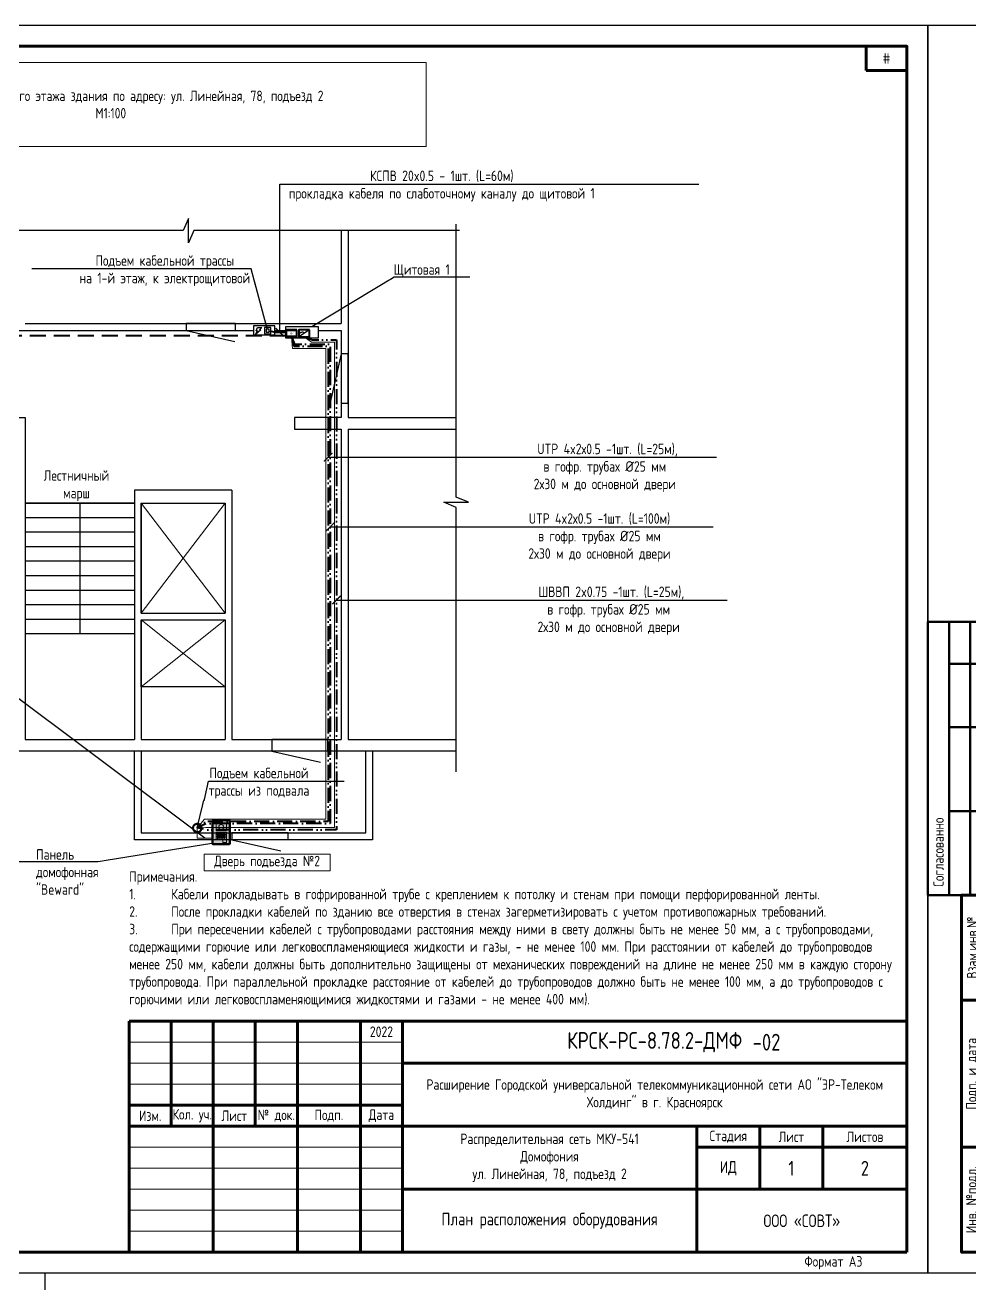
# Model space of a CAD drawing. Header units: millimetres. Extents: x -1818 to 2939, y -1518 to -220.
# Drawn here: x 834.5 to 1059.2, y -519.4 to -219.9 of the extents above; entities that cross this region are included whole.
import ezdxf
from ezdxf import colors
from ezdxf.entities.mleader import LeaderData, LeaderLine
from ezdxf.math import Vec2, Vec3

# ---------------------------------------------------------------- set-up
doc = ezdxf.new("R2010")
doc.units = ezdxf.units.MM
for name, pattern in [('ACAD_ISO10W100', [18, 12, -3, 0, -3]), ('ACAD_ISO12W100', [21, 12, -3, 0, -3, 0, -3]), ('DASHED', [7, 5, -2, 0]), ('штриховая', [19.05, 12.7, -6.35])]:
    doc.linetypes.add(name, pattern=pattern)
for name, color, linetype, lineweight in [('(034) Оформление_0', 7, 'Continuous', 9), ('ВОЛС проектир.', 5, 'DASHED', 50), ('Домофония схемы', 7, 'Continuous', 40), ('Оборудование проектир.', 7, 'Continuous', 50)]:
    doc.layers.add(name, color=color, linetype=linetype, lineweight=lineweight)
for name, color, linetype in [('_', 7, 'Continuous'), ('ВДРС', 7, 'Continuous'), ('Выноски и подписи', 7, 'Continuous'), ('Дополнительные схемы', 7, 'Continuous'), ('Планы', 7, 'Continuous')]:
    doc.layers.add(name, color=color, linetype=linetype)
doc.layers.add('ВЭ', color=7, linetype='Continuous', plot=False)
doc.styles.get("Standard").update_dxf_attribs({"font": ''})
doc.styles.add('ИЗОКУПЕР', font='isocpeur.ttf')
doc.styles.get('Standard').set_extended_font_data('GOST type A')
doc.linetypes.add('Гофра Металлорукав ПНД-труба', pattern='A,0.25,-0.1,[133,ltypeshp.shx,S=0.1,R=0,X=-0.1,Y=0],-0.1,1', length=1.45)

# ---------------------------------------------------------------- blocks, each defined once
blk = doc.blocks.new('*T277')
at = {"layer": '(034) Оформление_0', "lineweight": 60, "transparency": 16777216}
for p, q in [((0, 0), (185, 0)), ((0, 0), (0, -55)), ((10, 0), (10, -25)), ((20, 0), (20, -55)), ((30, 0), (30, -25)), ((40, 0), (40, -55)), ((55, 0), (55, -55)), ((65, 0), (65, -55)), ((185, 0), (185, -55)), ((65, -10), (185, -10)), ((0, -20), (65, -20)), ((0, -25), (185, -25)), ((135, -25), (135, -55)), ((150, -25), (150, -40)), ((165, -25), (165, -40)), ((135, -30), (185, -30)), ((65, -40), (185, -40)), ((0, -55), (185, -55))]:
    blk.add_line(p, q, dxfattribs=at)
at = {"layer": '(034) Оформление_0', "transparency": 16777216}
for p, q in [((0, -5), (65, -5)), ((0, -10), (65, -10)), ((0, -15), (65, -15)), ((0, -30), (65, -30)), ((0, -35), (65, -35)), ((0, -40), (65, -40)), ((0, -45), (65, -45)), ((0, -50), (65, -50))]:
    blk.add_line(p, q, dxfattribs=at)
at = {"layer": '(034) Оформление_0', "color": 0, "lineweight": 60, "transparency": 16777216, "attachment_point": 5}
for s, insert, char_height, width in [('2022', (60, -2.5), 2.5, 10), ('{\\fGOST type A|b0|i0|c0;КРСК-РС-8.78.2-ДМФ', (125, -5), 4, 120), ('{\\fGOST type A|b0|i0|c0;Расширение Городской универсальной телекоммуникационной сети АО "ЭР-Телеком Холдинг" в г. Красноярск', (125, -17.5), 2.5, 120), ('Кол. уч.', (15, -22.5), 2.5, 10), ('Изм.', (5, -22.5), 2.5, 10), ('Лист', (25, -22.5), 2.5, 10), ('№ док.', (35, -22.5), 2.5, 10), ('Подп.', (47.5, -22.5), 2.5, 15), ('Дата', (60, -22.5), 2.5, 10), ('{\\fGOST type A|b0|i0|c0;Распределительная сеть МКУ-541^JДомофония^Jул. Линейная, 78, подъезд 2', (100, -32.5), 2.5, 70), ('Стадия', (142.5, -27.5), 2.5, 15), ('Лист', (157.5, -27.5), 2.5, 15), ('Листов', (175, -27.5), 2.5, 20), ('ИД', (142.5, -35), 2.822, 15), ('1', (157.5, -35), 3.5, 15), ('{\\fGOST type A|b0|i0|c0;ООО «СОВТ»', (160, -47.5), 3, 50)]:
    blk.add_mtext(s, dxfattribs=dict(at, insert=insert, char_height=char_height, width=width))
blk = doc.blocks.new('*U276')
blk.add_blockref('*T277', (-185, 55))
blk = doc.blocks.new('*T236')
at = {"lineweight": 60, "transparency": 16777216}
for p, q in [((0, 0), (9.69, 0)), ((0, 0), (0, -5.814)), ((9.69, 0), (9.69, -5.814)), ((0, -5.814), (9.69, -5.814))]:
    blk.add_line(p, q, dxfattribs=at)
at = {"color": 0, "transparency": 16777216, "insert": (4.845, -2.907), "char_height": 2.5, "width": 9.69, "attachment_point": 5}
blk.add_mtext('#', dxfattribs=at)
blk = doc.blocks.new('*U234')
at = {"layer": '(034) Оформление_0'}
blk.add_lwpolyline([(420, 297), (0, 297), (0, 0), (420, 0)], close=True, dxfattribs=at)
at = {"layer": '(034) Оформление_0', "lineweight": 60}
blk.add_lwpolyline([(415, 5), (415, 292), (20, 292), (20, 5)], close=True, dxfattribs=at)
for name, p in [('*T236', (405.31, 292)), ('*U276', (415, 5))]:
    blk.add_blockref(name, p)
at = {"insert": (397.5, 2.5), "char_height": 2.5, "width": 35, "attachment_point": 5}
blk.add_mtext('Формат А3', dxfattribs=at)
blk = doc.blocks.new('*T250')
at = {"layer": '(034) Оформление_0', "color": 0, "lineweight": 50, "transparency": 16777216}
for p, q in [((0, 0), (0, 65)), ((0, 65), (20, 65)), ((5, 0), (5, 65)), ((10, 0), (10, 65)), ((15, 0), (15, 65)), ((20, 0), (20, 65)), ((5, 55), (20, 55)), ((5, 40), (20, 40)), ((5, 20), (20, 20)), ((0, 0), (20, 0))]:
    blk.add_line(p, q, dxfattribs=at)
at = {"layer": '(034) Оформление_0', "color": 0, "transparency": 16777216, "insert": (2.5, 2), "char_height": 2.5, "width": 61, "attachment_point": 4, "rotation": 90}
blk.add_mtext('Согласованно', dxfattribs=at)
blk = doc.blocks.new('*U249')
at = {"layer": '(034) Оформление_0', "lineweight": 60}
for p, q in [((20, 65), (8, 65)), ((20, 30), (8, 30))]:
    blk.add_line(p, q, dxfattribs=at)
at = {"layer": '(034) Оформление_0'}
blk.add_lwpolyline([(420, 297), (0, 297), (0, 0), (420, 0)], close=True, dxfattribs=at)
at = {"layer": '(034) Оформление_0', "lineweight": 60}
blk.add_lwpolyline([(20, 90), (8, 90), (8, 5), (20, 5)], close=True, dxfattribs=at)
blk.add_blockref('*T250', (0, 90))
at = {"layer": '(034) Оформление_0', "char_height": 2.5, "attachment_point": 5, "rotation": 90}
for s, insert in [('Взам.инв.№', (10.5, 77.5)), ('Подп. и дата', (10.5, 47.5)), ('Инв. №подл.', (10.5, 17.5))]:
    blk.add_mtext(s, dxfattribs=dict(at, insert=insert))
blk = doc.blocks.new('*T264')
at = {"layer": 'Defpoints', "color": 8, "linetype": 'ByBlock', "lineweight": 0, "transparency": 16777216}
for p, q in [((0, 0), (150, 0)), ((0, 0), (0, -20)), ((150, 0), (150, -20)), ((0, -20), (150, -20))]:
    blk.add_line(p, q, dxfattribs=at)
at = {"color": 0, "transparency": 16777216, "insert": (75, -10), "char_height": 2.46944, "width": 150, "attachment_point": 5}
blk.add_mtext('{\\fGOST type A|b0|i0|c0;Фрагмент плана первого этажа здания по адресу: ул. Линейная, 78, подъезд 2^JМ1:100', dxfattribs=at)
blk = doc.blocks.new('*T265')
at = {"layer": 'Defpoints', "color": 8, "linetype": 'ByBlock', "lineweight": 0, "transparency": 16777216}
for p, q in [((0, 0), (30, 0)), ((0, 0), (0, -4)), ((30, 0), (30, -4)), ((0, -4), (30, -4))]:
    blk.add_line(p, q, dxfattribs=at)
at = {"color": 0, "transparency": 16777216, "insert": (15, -2), "char_height": 2.4694, "width": 30, "attachment_point": 5}
blk.add_mtext('{\\fGOST type A|b0|i0|c0;Дверь подъезда №2', dxfattribs=at)
blk = doc.blocks.new('*T217')
at = {"layer": '(034) Оформление_0', "lineweight": 60, "transparency": 16777216}
for p, q in [((0, 0), (185, 0)), ((0, 0), (0, -15)), ((7, 0), (7, -15)), ((17, 0), (17, -15)), ((40, 0), (40, -15)), ((55, 0), (55, -15)), ((65, 0), (65, -15)), ((175, 0), (175, -15)), ((185, 0), (185, -15)), ((175, -5), (185, -5)), ((0, -10), (65, -10)), ((0, -15), (185, -15))]:
    blk.add_line(p, q, dxfattribs=at)
at = {"layer": '(034) Оформление_0', "transparency": 16777216}
blk.add_line((0, -5), (65, -5), dxfattribs=at)
at = {"layer": '(034) Оформление_0', "color": 0, "lineweight": 60, "transparency": 16777216, "attachment_point": 5}
for s, insert, char_height, width in [('Лист', (180, -2.5), 2.5, 10), ('{\\fGOST type A|b0|i0|c0;КРСК-РС-8.78.2-ДМФ', (120, -7.5), 4, 110), ('Изм.', (3.5, -12.5), 2.5, 7), ('Лист', (12, -12.5), 2.5, 10), ('№ докум.', (28.5, -12.5), 2.5, 21), ('Подп.', (47.5, -12.5), 2.5, 15), ('Дата', (60, -12.5), 2.5, 10)]:
    blk.add_mtext(s, dxfattribs=dict(at, insert=insert, char_height=char_height, width=width))
blk = doc.blocks.new('*U216')
blk.add_blockref('*T217', (-185, 15))
blk = doc.blocks.new('*T219')
at = {"layer": '(034) Оформление_0', "color": 0, "lineweight": 60, "transparency": 16777216}
for p, q in [((0, 0), (0, 85)), ((0, 85), (12, 85)), ((5, 0), (5, 85)), ((12, 0), (12, 85)), ((0, 60), (12, 60)), ((0, 25), (12, 25)), ((0, 0), (12, 0))]:
    blk.add_line(p, q, dxfattribs=at)
at = {"layer": '(034) Оформление_0', "color": 0, "transparency": 16777216, "char_height": 2.5, "attachment_point": 5, "rotation": 90}
for s, insert, width in [('{\\C256;Взам.инв.№\\P}', (2.5, 72.5), 25), ('{\\C256;Подп. и дата\\P}', (2.5, 42.5), 35), ('{\\C256;Инв. №подл.\\P}', (2.5, 12.5), 25)]:
    blk.add_mtext(s, dxfattribs=dict(at, insert=insert, width=width))
blk = doc.blocks.new('*T220')
at = {"lineweight": 60, "transparency": 16777216}
for p, q in [((0, 0), (9.69, 0)), ((0, 0), (0, -5.814)), ((9.69, 0), (9.69, -5.814)), ((0, -5.814), (9.69, -5.814))]:
    blk.add_line(p, q, dxfattribs=at)
at = {"color": 0, "transparency": 16777216, "insert": (4.845, -2.907), "char_height": 2.5, "width": 9.69, "attachment_point": 5}
blk.add_mtext('#', dxfattribs=at)
blk = doc.blocks.new('*U218')
at = {"layer": '(034) Оформление_0'}
blk.add_lwpolyline([(210, 297), (0, 297), (0, 0), (210, 0)], close=True, dxfattribs=at)
at = {"layer": '(034) Оформление_0', "lineweight": 60}
blk.add_lwpolyline([(205, 5), (205, 292), (20, 292), (20, 5)], close=True, dxfattribs=at)
for name, p in [('*T220', (195.31, 292)), ('*T219', (8, 5)), ('*U216', (205, 5))]:
    blk.add_blockref(name, p)
at = {"insert": (187.5, 2.5), "char_height": 2.5, "width": 35, "attachment_point": 5}
blk.add_mtext('Формат А4', dxfattribs=at)
blk = doc.blocks.new('_None')
blk = doc.blocks.new('_ArchTick')
at = {"color": 0, "const_width": 0.15}
blk.add_lwpolyline([(-0.5, -0.5), (0.5, 0.5)], dxfattribs=at)
blk = doc.blocks.new('План_силовой.канал')
blk.add_lwpolyline([(-3.92, 1.24), (-2.29, 1.24), (-3.24, 0.27), (-2.62, 0.27), (-4.73, -1.5), (-4.04, -0.08), (-4.56, -0.08), (-3.92, 1.24)])
at = {"layer": 'ВДРС'}
for points in [[(1.22, 1.22), (-1.23, 1.22), (-1.23, -1.23), (1.22, -1.23)], [(0.61, 0.61), (-0.61, 0.61), (-0.61, -0.61), (0.61, -0.61)]]:
    blk.add_lwpolyline(points, close=True, dxfattribs=at)
blk = doc.blocks.new('Домофония_ККМ1')
at = {"layer": 'Домофония схемы', "linetype": 'Continuous', "ltscale": 5}
blk.add_lwpolyline([(13.7, 9.1), (0, 9.1), (0, 0), (13.7, 0)], close=True, dxfattribs=at)
at = {"layer": 'Дополнительные схемы', "linetype": 'Continuous', "ltscale": 5}
for p, q in [((13.7, 8.1), (0, 8.1)), ((13.7, 1), (0, 1))]:
    blk.add_line(p, q, dxfattribs=at)
at = {"layer": 'Выноски и подписи', "linetype": 'Continuous', "ltscale": 5, "insert": (4.7, 5.5), "char_height": 2, "attachment_point": 1}
blk.add_mtext('ККМ', dxfattribs=at)
at = {"layer": 'Выноски и подписи', "flags": 3}
for tag, p in [('БАЗОВАЯ_РАСЦЕНКА', (21.4, 0.7)), ('ID', (21.8, 4.5)), ('ЕД.ИЗМ', (21.2, -2.8)), ('КОЛИЧЕСТВО', (21.4, -6.4))]:
    blk.add_attdef(tag, p, '', height=2.5, dxfattribs=at)
blk = doc.blocks.new('Домофония_блок_12В1')
at = {"layer": 'Домофония схемы', "linetype": 'Continuous', "ltscale": 5}
blk.add_lwpolyline([(13.7, 9.1), (0, 9.1), (0, 0), (13.7, 0)], close=True, dxfattribs=at)
at = {"layer": 'Дополнительные схемы', "linetype": 'Continuous', "ltscale": 5}
blk.add_line((13.7, 9.1), (0, 0), dxfattribs=at)
for centre, radius, start, end in [((2.6, 7), 1.5, 201.9645, 318.3794), ((4.7, 4.9), 1.49, 25.7546, 131.4487)]:
    blk.add_arc(centre, radius, start, end, dxfattribs=at)
at = {"oblique": 15, "flags": 3}
for tag, p in [('ЕД.ИЗМ', (19.1, 0.1)), ('БАЗОВАЯ_РАСЦЕНКА', (19.3, 3.5)), ('ID', (19.7, 7)), ('КОЛИЧЕСТВО', (18.9, -3.3))]:
    blk.add_attdef(tag, p, '', height=2.5, dxfattribs=at)
at = {"layer": 'Выноски и подписи', "linetype": 'Continuous', "ltscale": 5, "insert": (9.6, 4.1), "char_height": 2.5, "width": 3.02, "attachment_point": 1, "style": 'ИЗОКУПЕР'}
blk.add_mtext('%%P', dxfattribs=at)
blk = doc.blocks.new('*U226')
h = blk.add_hatch(color=255)
h.dxf.hatch_style = 1
edge = h.paths.add_edge_path()
edge.add_line((0.21, 5.56), (3.91, 5.56))
edge.add_arc((3.91, 5.36), 0.206, 0, 90, ccw=False)
edge.add_line((4.12, 5.36), (4.12, 0))
edge.add_arc((3.91, 0), 0.206, -90, 0, ccw=False)
edge.add_line((3.91, -0.21), (0.21, -0.21))
edge.add_arc((0.21, 0), 0.206, 180, 270, ccw=False)
edge.add_line((0, 0), (0, 5.36))
edge.add_arc((0.21, 5.36), 0.206, 90, 180, ccw=False)
h = blk.add_hatch(color=255)
h.dxf.hatch_style = 1
edge = h.paths.add_edge_path()
edge.add_line((0.21, 5.56), (3.91, 5.56))
edge.add_arc((3.91, 5.36), 0.206, 0, 90, ccw=False)
edge.add_line((4.12, 5.36), (4.12, 0))
edge.add_arc((3.91, 0), 0.206, -90, 0, ccw=False)
edge.add_line((3.91, -0.21), (0.21, -0.21))
edge.add_arc((0.21, 0), 0.206, 180, 270, ccw=False)
edge.add_line((0, 0), (0, 5.36))
edge.add_arc((0.21, 5.36), 0.206, 90, 180, ccw=False)
at = {"layer": 'Оборудование проектир.', "lineweight": 9}
for p, q in [((1.03, 2.17), (1.33, 2.47)), ((1.03, 1.66), (1.84, 2.47)), ((1.03, 1.54), (1.96, 2.47)), ((1.03, 2.05), (1.45, 2.47)), ((1.12, 1.24), (2.35, 2.47)), ((1.23, 1.24), (2.47, 2.47)), ((1.63, 1.24), (2.86, 2.47)), ((1.74, 1.24), (2.98, 2.47)), ((2.14, 1.24), (3.09, 2.19)), ((2.25, 1.24), (3.09, 2.07)), ((2.65, 1.24), (3.09, 1.68)), ((2.76, 1.24), (3.09, 1.56))]:
    blk.add_line(p, q, dxfattribs=at)
at = {"layer": 'Оборудование проектир.'}
blk.add_lwpolyline([(0.21, 5.56), (3.91, 5.56, -0.414214), (4.12, 5.36), (4.12, 0, -0.414214), (3.91, -0.21), (0.21, -0.21, -0.414214), (0, 0), (0, 5.36, -0.414214)], format="xyb", close=True, dxfattribs=at)
at = {"layer": 'Оборудование проектир.', "lineweight": 9}
for points in [[(0.82, 4.74), (3.3, 4.74), (3.3, 3.09), (0.82, 3.09)], [(0.82, 2.68), (3.3, 2.68), (3.3, 1.03), (0.82, 1.03)], [(2.47, 0.82), (3.3, 0.82), (3.3, 0.21), (2.47, 0.21)]]:
    blk.add_lwpolyline(points, close=True, dxfattribs=at)
for points in [[(1.03, 2.05), (1.03, 2.17)], [(1.03, 1.54), (1.03, 1.66)], [(1.23, 1.24), (1.12, 1.24)], [(1.33, 2.47), (1.45, 2.47)], [(1.74, 1.24), (1.63, 1.24)], [(1.84, 2.47), (1.96, 2.47)], [(2.25, 1.24), (2.14, 1.24)], [(2.35, 2.47), (2.47, 2.47)], [(2.76, 1.24), (2.65, 1.24)], [(2.86, 2.47), (2.98, 2.47)], [(3.09, 2.19), (3.09, 2.07)], [(3.09, 1.68), (3.09, 1.56)]]:
    blk.add_lwpolyline(points, dxfattribs=at)
blk.add_circle((2.06, 3.91), 0.583, dxfattribs=at)
at = {"oblique": 15, "flags": 3}
for tag, p in [('ID', (17.08, 2.75)), ('БАЗОВАЯ_РАСЦЕНКА', (17.17, -0.69)), ('ЕД.ИЗМ', (17.03, -4.14)), ('КОЛИЧЕСТВО', (16.94, -8.43))]:
    blk.add_attdef(tag, p, '', height=2.5, dxfattribs=at)
blk = doc.blocks.new('_DotSmall')
at = {"color": 0, "linetype": 'ByBlock', "const_width": 0.5}
blk.add_lwpolyline([(-0.0625, 0, 1), (0.0625, 0, 1)], format="xyb", close=True, dxfattribs=at)

msp = doc.modelspace()

# ---------------------------------------------------------------- linework, layer by layer
for points in [[(909.73, -268.8), (909.73, -290.9)], [(909.73, -292.53), (909.73, -313.3), (898.57, -313.3), (898.57, -316.07), (909.73, -316.07), (909.73, -389.88)]]:
    msp.add_lwpolyline(points)
at = {"layer": '_'}
msp.add_lwpolyline([(897.09, -413.72), (897.09, -412.1), (883.73, -412.1), (883.73, -413.72), (895.32, -416.38)], dxfattribs=at)
at = {"layer": 'ВЭ'}
for points in [[(629.28, -219.91), (1049.28, -219.91), (1049.28, -516.91), (629.28, -516.91)], [(1049.28, -219.91), (1469.28, -219.91), (1469.28, -516.91), (1049.28, -516.91)], [(629.28, -813.91), (839.28, -813.91), (839.28, -516.91), (629.28, -516.91)]]:
    msp.add_lwpolyline(points, close=True, dxfattribs=at)
at = {"layer": 'Планы'}
for points in [[(937.85, -268.8), (874.64, -268.8), (873.39, -271.73), (873.39, -268.8), (873.39, -265.88), (872.13, -268.8), (777.44, -268.8)], [(937.05, -397.57), (937.05, -334.69), (934.12, -333.43), (937.05, -333.43), (939.97, -333.43), (937.05, -332.18), (937.05, -267.25)], [(792.74, -292.53), (888.82, -292.53)], [(884.53, -292.53), (884.53, -290.9), (872.8, -290.9), (872.8, -292.53), (884.39, -295.18)], [(893.94, -292.53), (896.48, -292.53)], [(904.31, -292.53), (909.73, -292.53)], [(906.55, -392.64), (906.55, -389.88), (893.19, -389.88), (893.19, -392.64), (904.78, -395.3)]]:
    msp.add_lwpolyline(points, dxfattribs=at)
at = {"layer": 'Планы', "ltscale": 0.3}
for points in [[(911.35, -268.8), (911.35, -313.3)], [(834.54, -290.9), (909.73, -290.9)], [(777.44, -313.3), (834.54, -313.3)], [(834.54, -313.3), (834.54, -389.88)], [(911.35, -313.3), (937.05, -313.3)], [(911.35, -316.07), (911.35, -389.88)], [(911.35, -316.07), (937.05, -316.07)], [(883.73, -330.53), (860.54, -330.53), (860.54, -389.88)], [(883.73, -330.53), (883.73, -389.88)], [(834.54, -333.65), (860.54, -333.65)], [(862.16, -333.65), (862.16, -359.79)], [(862.16, -359.79), (862.16, -333.65), (882.1, -333.65), (882.1, -359.79)], [(882.1, -333.65), (882.1, -359.79)], [(862.16, -359.79), (882.1, -359.79)], [(862.16, -361.41), (862.16, -377.37)], [(862.16, -361.41), (862.16, -389.88)], [(882.1, -361.41), (882.1, -377.37), (862.16, -377.37), (862.16, -361.41)], [(862.16, -361.41), (882.1, -361.41)], [(862.16, -361.41), (882.1, -361.41)], [(882.1, -361.41), (882.1, -389.88)], [(882.1, -361.41), (882.1, -377.37)], [(834.54, -389.88), (858.22, -389.88)], [(858.22, -389.88), (860.54, -389.88)], [(862.16, -389.88), (882.1, -389.88)], [(883.73, -389.88), (909.73, -389.88)], [(911.35, -389.88), (937.05, -389.88)], [(858.22, -392.64), (832.91, -392.64), (830.74, -392.64)], [(862.16, -392.64), (858.22, -392.64)], [(937.05, -392.64), (862.16, -392.64)]]:
    msp.add_lwpolyline(points, dxfattribs=at)
at = {"layer": 'Планы', "ltscale": 5}
for points in [[(860.54, -333.65), (834.54, -333.65)], [(847.54, -333.65), (847.54, -364.76)], [(860.54, -337.11), (834.54, -337.11)], [(860.54, -340.56), (834.54, -340.56)], [(860.54, -344.02), (834.54, -344.02)], [(860.54, -347.48), (834.54, -347.48)], [(860.54, -350.93), (834.54, -350.93)], [(860.54, -354.39), (834.54, -354.39)], [(860.54, -357.85), (834.54, -357.85)], [(860.54, -361.3), (834.54, -361.3)], [(860.54, -364.76), (834.54, -364.76)]]:
    msp.add_lwpolyline(points, dxfattribs=at)
at = {"layer": 'Планы', "lineweight": 0, "ltscale": 5}
for points in [[(882.1, -333.65), (862.16, -359.79)], [(882.1, -359.79), (862.16, -333.65)], [(882.1, -361.41), (862.16, -377.37)], [(862.16, -361.41), (882.1, -377.37)]]:
    msp.add_lwpolyline(points, dxfattribs=at)

# ---------------------------------------------------------------- block references
at = {"layer": '(034) Оформление_0'}
for name, p in [('*U234', (629.28, -516.91)), ('*U249', (1049.28, -516.91))]:
    msp.add_blockref(name, p, dxfattribs=at)
for name, p in [('*T264', (779.89, -228.79)), ('*U226', (879.11, -414.61)), ('*T265', (877.08, -417.13)), ('*U218', (629.28, -813.91))]:
    msp.add_blockref(name, p)

# ---------------------------------------------------------------- texts
for s, insert, char_height, width, attachment_point in [('Лестничный\\Pмарш', (846.73, -329.49), 2.5, 27.625, 5), ('Примечания.\\P1.^IКабели прокладывать в гофрированной трубе с креплением к потолку и стенам при помощи перфорированной ленты.\\P2.^IПосле прокладки кабелей по зданию все отверстия в стенах загерметизировать с учетом противопожарных требований. \\P3.^IПри пересечении кабелей с трубопроводами расстояния между ними в свету должны быть не менее 50 мм, а с трубопроводами, содержащими горючие или легковоспламеняющиеся жидкости и газы, - не менее 100 мм. При расстоянии от кабелей до трубопроводов менее 250 мм, кабели должны быть дополнительно защищены от механических повреждений на длине не менее 250 мм в каждую сторону трубопровода. При параллельной прокладке расстояние от кабелей до трубопроводов должно быть не менее 100 мм, а до трубопроводов с горючими или легковоспламеняющимися жидкостями и газами - не менее 400 мм).', (859.28, -453.59), 2.5, 182.7713, 7), ('-02', (1007.58, -461.91), 4, 47.9908, 4), ('2', (1034.28, -491.91), 3.5, 20, 5), ('План расположения оборудования', (959.28, -504.41), 3, 70, 5)]:
    msp.add_mtext(s, dxfattribs=dict(at, insert=insert, char_height=char_height, width=width, attachment_point=attachment_point))

# ---------------------------------------------------------------- next in the draw order: leaders
at = {"layer": '(034) Оформление_0', "linetype": 'Continuous', "ltscale": 5}
ml = msp.add_multileader_mtext('Standard', dxfattribs=at)
ml.set_content('Подъем кабельной трассы\\Pна 1-й этаж, к электрощитовой', color=256)
ml.set_leader_properties()
ml.build(insert=Vec2(0, 0))
ml.multileader.update_dxf_attribs({"text_left_attachment_type": 6, "text_right_attachment_type": 6, "dogleg_length": 0, "arrow_head_size": 0.18})
ctx = ml.context
ctx.base_point, ctx.char_height, ctx.arrow_head_size, ctx.landing_gap_size, ctx.plane_origin = Vec3(847.23, -277.88), 2.5, 0.18, 0, Vec3(896.11, -287.52)
ctx.left_attachment, ctx.right_attachment, ctx.text_align_type = 6, 6, 1
notes = []
notes.append((ctx, [(1, (1, 1, 0), (888.3, -277.88), (-1, 0), 0, [(0, [(892.22, -292.59)], 0, [])])]))
ctx.mtext.insert, ctx.mtext.alignment, ctx.mtext.flow_direction = Vec3(867.76, -274.66), 2, 5
ctx.mtext.has_bg_fill, ctx.mtext.bg_color, ctx.mtext.bg_scale_factor, ctx.mtext.bg_transparency, ctx.mtext.use_window_bg_color = 1, -1027028792, 1.5, 0, 1
ml = msp.add_multileader_mtext('Standard', dxfattribs=at)
ml.set_content('Щитовая 1', color=256)
ml.set_leader_properties()
ml.build(insert=Vec2(0, 0))
ml.multileader.update_dxf_attribs({"text_left_attachment_type": 6, "text_right_attachment_type": 6, "dogleg_length": 0, "arrow_head_size": 0.18})
ctx = ml.context
ctx.base_point, ctx.char_height, ctx.arrow_head_size, ctx.landing_gap_size, ctx.plane_origin = Vec3(922.34, -279.8), 2.5, 0.18, 0, Vec3(918.99, -260.74)
ctx.left_attachment, ctx.right_attachment, ctx.text_align_type = 6, 6, 1
notes.append((ctx, [(0, (1, 1, 0), (922.34, -279.8), (1, 0), 0, [(0, [(902.59, -291.67)], 0, [])])]))
ctx.mtext.insert, ctx.mtext.alignment, ctx.mtext.flow_direction = Vec3(928.86, -276.8), 2, 5
ctx.mtext.has_bg_fill, ctx.mtext.bg_color, ctx.mtext.bg_scale_factor, ctx.mtext.bg_transparency, ctx.mtext.use_window_bg_color = 1, -1027028792, 1.5, 0, 1
for ctx, leaders in notes:
    for number, flags, end, landing, length, lines in leaders:
        leader = LeaderData()
        leader.index, (leader.has_last_leader_line, leader.has_dogleg_vector, leader.attachment_direction) = number, flags
        leader.last_leader_point, leader.dogleg_vector, leader.dogleg_length = Vec3(end), Vec3(landing), length
        for number, points, colour, breaks in lines:
            line = LeaderLine()
            line.index, line.vertices, line.color, line.breaks = number, Vec3.list(points), colors.encode_raw_color(colour), breaks
            leader.lines.append(line)
        ctx.leaders.append(leader)

# ---------------------------------------------------------------- next in the draw order: linework, layer by layer
at = {"layer": 'ВОЛС проектир.', "color": 7, "linetype": 'Гофра Металлорукав ПНД-труба', "lineweight": 20, "ltscale": 3, "flags": 128}
for points in [[(900.89, -294.1), (902.67, -295.31), (908.09, -295.31), (908.09, -410.86), (877.54, -410.86), (875.47, -410.94)], [(897.86, -294.1), (898.11, -296.81), (906.09, -296.81), (906.09, -408.86), (877.23, -408.86), (875.47, -410.94)]]:
    msp.add_lwpolyline(points, dxfattribs=at)
at = {"layer": 'Домофония схемы', "color": 5, "linetype": 'штриховая', "ltscale": 0.3, "flags": 128}
msp.add_lwpolyline([(791.02, -292.59), (791.02, -293.72), (896.59, -293.72)], dxfattribs=at)
at = {"layer": 'Домофония схемы', "color": 3, "linetype": 'ACAD_ISO10W100', "ltscale": 0.3, "flags": 128}
for points in [[(897.86, -294.1), (898.58, -295.81), (907.09, -295.81), (907.09, -409.86), (877.72, -409.86), (875.47, -410.94)], [(897.86, -294.1), (898.45, -296.31), (906.59, -296.31), (906.59, -409.36), (877.56, -409.36), (875.47, -410.94)]]:
    msp.add_lwpolyline(points, dxfattribs=at)
at = {"layer": 'Домофония схемы', "color": 6, "linetype": 'ACAD_ISO12W100', "ltscale": 0.3, "flags": 128}
msp.add_lwpolyline([(900.89, -294.1), (902.86, -294.81), (908.59, -294.81), (908.59, -411.36), (877.85, -411.36), (875.47, -410.94)], dxfattribs=at)

# ---------------------------------------------------------------- next in the draw order: leaders
at = {"layer": 'Выноски и подписи', "linetype": 'Continuous', "ltscale": 5}
ml = msp.add_multileader_mtext('Standard', dxfattribs=at)
ml.set_content('КСПВ 20x0.5 - 1шт. (L=60м)\\P\\pxqc;прокладка кабеля по слаботочному каналу до щитовой 1 ', color=256)
ml.set_leader_properties()
ml.set_arrow_properties(name='ARCHTICK')
ml.build(insert=Vec2(0, 0))
ml.multileader.update_dxf_attribs({"text_left_attachment_type": 6, "text_right_attachment_type": 6, "dogleg_length": 2, "arrow_head_size": 2})
ctx = ml.context
ctx.base_point, ctx.char_height, ctx.arrow_head_size, ctx.landing_gap_size, ctx.plane_origin = Vec3(897.12, -257.71), 2.5, 2, 0, Vec3(863.02, -285.95)
ctx.left_attachment, ctx.right_attachment, ctx.text_align_type = 6, 6, 1
notes = []
notes.append((ctx, [(0, (1, 1, 0), (895.12, -257.71), (1, 0), 2, [(0, [(895.12, -293)], 0, [])])]))
ctx.mtext.insert, ctx.mtext.alignment, ctx.mtext.flow_direction = Vec3(933.63, -254.5), 2, 5
ctx.mtext.has_bg_fill, ctx.mtext.bg_color, ctx.mtext.bg_scale_factor, ctx.mtext.bg_transparency, ctx.mtext.use_window_bg_color = 1, -1027028792, 1.5, 0, 1
ml = msp.add_multileader_mtext('Standard', dxfattribs=at)
ml.set_content(' UTP 4x2х0.5 -1шт. (L=25м),\\Pв гофр. трубах {\\fGOST Common|b0|i0|c0|p34;%%C}25 мм \\P2х30 м до основной двери', color=256)
ml.set_leader_properties()
ml.set_arrow_properties(name='ARCHTICK')
ml.build(insert=Vec2(0, 0))
ml.multileader.update_dxf_attribs({"text_left_attachment_type": 6, "text_right_attachment_type": 6, "dogleg_length": 0, "arrow_head_size": 2})
ctx = ml.context
ctx.base_point, ctx.char_height, ctx.arrow_head_size, ctx.landing_gap_size, ctx.plane_origin = Vec3(955.09, -322.7), 2.5, 2, 0, Vec3(1013.07, -322.17)
ctx.left_attachment, ctx.right_attachment, ctx.text_align_type = 6, 6, 1
notes.append((ctx, [(1, (1, 1, 0), (955.09, -322.7), (1, 0), 0, [(0, [(906.59, -322.7)], 0, [])])]))
ctx.mtext.insert, ctx.mtext.alignment, ctx.mtext.flow_direction = Vec3(972.41, -319.49), 2, 5
ctx.mtext.has_bg_fill, ctx.mtext.bg_color, ctx.mtext.bg_scale_factor, ctx.mtext.bg_transparency, ctx.mtext.use_window_bg_color = 1, -1027028792, 1.5, 0, 1
ml = msp.add_multileader_mtext('Standard', dxfattribs=at)
ml.set_content(' ШВВП 2x0.75 -1шт., UTP 4x2х0.5 -2шт.\\Pв гофр. трубах %%C25 мм 2х30 м до основной двери', color=256)
ml.set_leader_properties()
ml.set_arrow_properties(name='NONE')
ml.build(insert=Vec2(0, 0))
ml.multileader.update_dxf_attribs({"text_left_attachment_type": 6, "text_right_attachment_type": 6, "dogleg_length": 0, "arrow_head_size": 0.147})
ctx = ml.context
ctx.base_point, ctx.char_height, ctx.arrow_head_size, ctx.landing_gap_size, ctx.plane_origin = Vec3(758.71, -372.43), 2.5, 0.147, 0, Vec3(835.93, -446.3)
ctx.left_attachment, ctx.right_attachment, ctx.text_align_type = 6, 6, 1
notes.append((ctx, [(0, (1, 1, 0), (822.64, -372.43), (-1, 0), 0, [(0, [(877.29, -413.38)], 0, [])])]))
ctx.mtext.insert, ctx.mtext.alignment, ctx.mtext.flow_direction = Vec3(790.68, -369.22), 2, 5
ctx.mtext.has_bg_fill, ctx.mtext.bg_color, ctx.mtext.bg_scale_factor, ctx.mtext.bg_transparency, ctx.mtext.use_window_bg_color = 1, -1027028792, 1.5, 0, 1
for ctx, leaders in notes:
    for number, flags, end, landing, length, lines in leaders:
        leader = LeaderData()
        leader.index, (leader.has_last_leader_line, leader.has_dogleg_vector, leader.attachment_direction) = number, flags
        leader.last_leader_point, leader.dogleg_vector, leader.dogleg_length = Vec3(end), Vec3(landing), length
        for number, points, colour, breaks in lines:
            line = LeaderLine()
            line.index, line.vertices, line.color, line.breaks = number, Vec3.list(points), colors.encode_raw_color(colour), breaks
            leader.lines.append(line)
        ctx.leaders.append(leader)

# ---------------------------------------------------------------- next in the draw order: linework, layer by layer
at = {"layer": 'Домофония схемы', "color": 5, "linetype": 'штриховая', "ltscale": 0.3, "flags": 128}
msp.add_lwpolyline([(896.59, -293), (894.04, -293), (892.22, -292.59)], dxfattribs=at)
at = {"layer": 'Планы', "ltscale": 0.3}
for points in [[(888.82, -293.57), (893.94, -293.57), (893.94, -291.48), (888.82, -291.48)], [(896.48, -294.34), (904.31, -294.34), (904.31, -291.67), (896.48, -291.67)]]:
    msp.add_lwpolyline(points, close=True, dxfattribs=at)
at = {"layer": 'Планы'}
msp.add_lwpolyline([(909.73, -309.84), (911.35, -309.84), (911.35, -298.1), (909.73, -298.1), (907.08, -309.7)], dxfattribs=at)

# ---------------------------------------------------------------- next in the draw order: block references
at = {"xscale": 0.1846424766416944, "yscale": 0.1846424766416944, "zscale": 0.1846424766416944}
msp.add_blockref('Домофония_ККМ1', (896.59, -294.1), dxfattribs=at)
at = {"layer": 'Планы'}
for name, p, xscale, yscale, zscale in [('План_силовой.канал', (892.22, -292.59), 0.6083677860268419, 0.6083677860268419, 0.6083677860268419), ('Домофония_блок_12В1', (899.63, -294.1), 0.1846424766416944, 0.1846424766416944, 0.1846424766416944)]:
    msp.add_blockref(name, p, dxfattribs=dict(at, xscale=xscale, yscale=yscale, zscale=zscale))

# ---------------------------------------------------------------- next in the draw order: leaders
at = {"layer": 'Выноски и подписи', "linetype": 'Continuous', "ltscale": 5}
ml = msp.add_multileader_mtext('Standard', dxfattribs=at)
ml.set_content(' ШВВП 2x0.75 -1шт. (L=25м),\\Pв гофр. трубах {\\fGOST Common|b0|i0|c0|p34;%%C}25 мм \\P2х30 м до основной двери', color=256)
ml.set_leader_properties()
ml.set_arrow_properties(name='ARCHTICK')
ml.build(insert=Vec2(0, 0))
ml.multileader.update_dxf_attribs({"text_left_attachment_type": 6, "text_right_attachment_type": 6, "dogleg_length": 0, "arrow_head_size": 2})
ctx = ml.context
ctx.base_point, ctx.char_height, ctx.arrow_head_size, ctx.landing_gap_size, ctx.plane_origin = Vec3(955.73, -356.7), 2.5, 2, 0, Vec3(1000.88, -357.56)
ctx.left_attachment, ctx.right_attachment, ctx.text_align_type = 6, 6, 1
notes = []
notes.append((ctx, [(1, (1, 1, 0), (955.73, -356.7), (1, 0), 0, [(0, [(908.59, -356.7)], 0, [])])]))
ctx.mtext.insert, ctx.mtext.alignment, ctx.mtext.flow_direction = Vec3(973.32, -353.49), 2, 5
ctx.mtext.has_bg_fill, ctx.mtext.bg_color, ctx.mtext.bg_scale_factor, ctx.mtext.bg_transparency, ctx.mtext.use_window_bg_color = 1, -1027028792, 1.5, 0, 1
for ctx, leaders in notes:
    for number, flags, end, landing, length, lines in leaders:
        leader = LeaderData()
        leader.index, (leader.has_last_leader_line, leader.has_dogleg_vector, leader.attachment_direction) = number, flags
        leader.last_leader_point, leader.dogleg_vector, leader.dogleg_length = Vec3(end), Vec3(landing), length
        for number, points, colour, breaks in lines:
            line = LeaderLine()
            line.index, line.vertices, line.color, line.breaks = number, Vec3.list(points), colors.encode_raw_color(colour), breaks
            leader.lines.append(line)
        ctx.leaders.append(leader)

# ---------------------------------------------------------------- next in the draw order: leaders
ml = msp.add_multileader_mtext('Standard', dxfattribs=at)
ml.set_content('UTP 4x2х0.5 -1шт. (L=100м)\\Pв гофр. трубах {\\fGOST Common|b0|i0|c0|p34;%%C}25 мм \\P2х30 м до основной двери', color=256)
ml.set_leader_properties()
ml.set_arrow_properties(name='ARCHTICK')
ml.build(insert=Vec2(0, 0))
ml.multileader.update_dxf_attribs({"text_left_attachment_type": 6, "text_right_attachment_type": 6, "dogleg_length": 0, "arrow_head_size": 2})
ctx = ml.context
ctx.base_point, ctx.char_height, ctx.arrow_head_size, ctx.landing_gap_size, ctx.plane_origin = Vec3(954.09, -339.26), 2.5, 2, 0, Vec3(1012.07, -338.73)
ctx.left_attachment, ctx.right_attachment, ctx.text_align_type = 6, 6, 1
notes = []
notes.append((ctx, [(1, (1, 1, 0), (954.09, -339.26), (1, 0), 0, [(0, [(907.09, -339.26)], 0, [])])]))
ctx.mtext.insert, ctx.mtext.alignment, ctx.mtext.flow_direction = Vec3(971.14, -336.05), 2, 5
ctx.mtext.has_bg_fill, ctx.mtext.bg_color, ctx.mtext.bg_scale_factor, ctx.mtext.bg_transparency, ctx.mtext.use_window_bg_color = 1, -1027028792, 1.5, 0, 1
for ctx, leaders in notes:
    for number, flags, end, landing, length, lines in leaders:
        leader = LeaderData()
        leader.index, (leader.has_last_leader_line, leader.has_dogleg_vector, leader.attachment_direction) = number, flags
        leader.last_leader_point, leader.dogleg_vector, leader.dogleg_length = Vec3(end), Vec3(landing), length
        for number, points, colour, breaks in lines:
            line = LeaderLine()
            line.index, line.vertices, line.color, line.breaks = number, Vec3.list(points), colors.encode_raw_color(colour), breaks
            leader.lines.append(line)
        ctx.leaders.append(leader)

# ---------------------------------------------------------------- next in the draw order: linework, layer by layer
at = {"layer": 'Планы', "ltscale": 0.3}
for points in [[(917.17, -392.64), (917.17, -413.72), (860.54, -413.72), (860.54, -392.64)], [(862.16, -392.64), (862.16, -412.1), (915.55, -412.1), (915.55, -392.64)]]:
    msp.add_lwpolyline(points, dxfattribs=at)

# ---------------------------------------------------------------- next in the draw order: leaders
at = {"layer": '(034) Оформление_0', "linetype": 'Continuous', "ltscale": 5}
ml = msp.add_multileader_mtext('Standard', dxfattribs=at)
ml.set_content('Панель\\Pдомофонная\\P"Beward"', color=256)
ml.set_leader_properties()
ml.build(insert=Vec2(0, 0))
ml.multileader.update_dxf_attribs({"text_left_attachment_type": 6, "text_right_attachment_type": 6, "dogleg_length": 0, "arrow_head_size": 0.18})
ctx = ml.context
ctx.base_point, ctx.char_height, ctx.arrow_head_size, ctx.landing_gap_size, ctx.plane_origin = Vec3(837.14, -418.99), 2.5, 0.18, 0, Vec3(906.85, -436.27)
ctx.left_attachment, ctx.right_attachment = 6, 6
notes = []
notes.append((ctx, [(0, (1, 1, 0), (851.78, -418.99), (-1, 0), 0, [(0, [(879.11, -414.61)], 0, [])])]))
ctx.mtext.insert, ctx.mtext.flow_direction = Vec3(837.14, -415.99), 5
ctx.mtext.has_bg_fill, ctx.mtext.bg_color, ctx.mtext.bg_scale_factor, ctx.mtext.bg_transparency, ctx.mtext.use_window_bg_color = 1, -1027028792, 1.5, 0, 1
for ctx, leaders in notes:
    for number, flags, end, landing, length, lines in leaders:
        leader = LeaderData()
        leader.index, (leader.has_last_leader_line, leader.has_dogleg_vector, leader.attachment_direction) = number, flags
        leader.last_leader_point, leader.dogleg_vector, leader.dogleg_length = Vec3(end), Vec3(landing), length
        for number, points, colour, breaks in lines:
            line = LeaderLine()
            line.index, line.vertices, line.color, line.breaks = number, Vec3.list(points), colors.encode_raw_color(colour), breaks
            leader.lines.append(line)
        ctx.leaders.append(leader)

# ---------------------------------------------------------------- next in the draw order: linework, layer by layer
at = {"layer": 'ВОЛС проектир.', "color": 7, "linetype": 'Гофра Металлорукав ПНД-труба', "lineweight": 20, "ltscale": 3, "flags": 128}
msp.add_lwpolyline([(875.47, -410.94), (875.47, -413.38), (879.11, -413.38)], dxfattribs=at)

# ---------------------------------------------------------------- next in the draw order: leaders
at = {"layer": '(034) Оформление_0', "linetype": 'Continuous', "ltscale": 5}
ml = msp.add_multileader_mtext('Standard', dxfattribs=at)
ml.set_content('Подъем кабельной\\Pтрассы из подвала', color=256)
ml.set_leader_properties()
ml.set_arrow_properties(name='DOTSMALL')
ml.build(insert=Vec2(0, 0))
ml.multileader.update_dxf_attribs({"text_left_attachment_type": 6, "text_right_attachment_type": 6, "dogleg_length": 0})
ctx = ml.context
ctx.base_point, ctx.char_height, ctx.landing_gap_size, ctx.plane_origin = Vec3(878.14, -399.81), 2.5, 0, Vec3(879.37, -405.87)
ctx.left_attachment, ctx.right_attachment, ctx.text_align_type = 6, 6, 1
notes = []
notes.append((ctx, [(0, (1, 1, 0), (878.14, -399.81), (1, 0), 0, [(0, [(875.47, -410.94)], 0, [])])]))
ctx.mtext.insert, ctx.mtext.alignment, ctx.mtext.flow_direction = Vec3(890.15, -396.6), 2, 5
ctx.mtext.has_bg_fill, ctx.mtext.bg_color, ctx.mtext.bg_scale_factor, ctx.mtext.bg_transparency, ctx.mtext.use_window_bg_color = 1, -1027028792, 1.5, 0, 1
for ctx, leaders in notes:
    for number, flags, end, landing, length, lines in leaders:
        leader = LeaderData()
        leader.index, (leader.has_last_leader_line, leader.has_dogleg_vector, leader.attachment_direction) = number, flags
        leader.last_leader_point, leader.dogleg_vector, leader.dogleg_length = Vec3(end), Vec3(landing), length
        for number, points, colour, breaks in lines:
            line = LeaderLine()
            line.index, line.vertices, line.color, line.breaks = number, Vec3.list(points), colors.encode_raw_color(colour), breaks
            leader.lines.append(line)
        ctx.leaders.append(leader)

doc.saveas('drawing.dxf')
